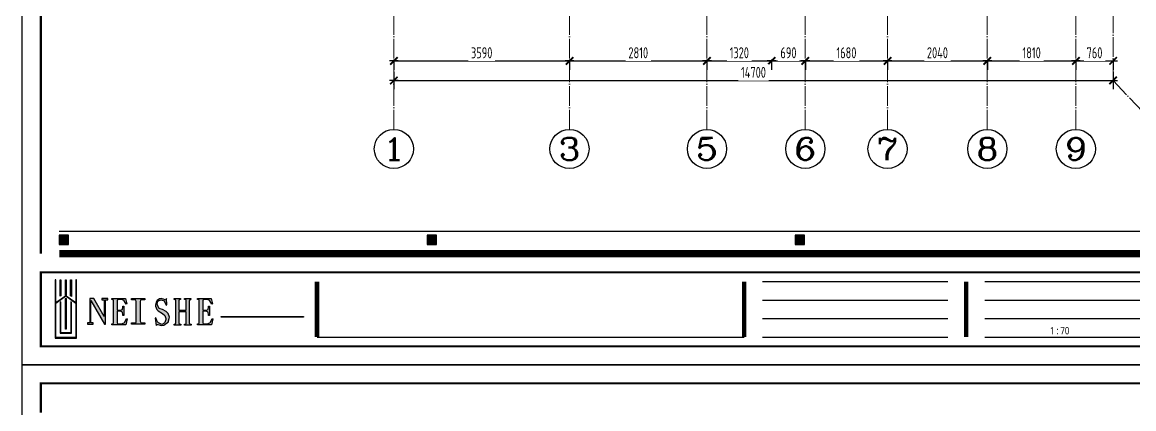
# Model space of a CAD drawing. Header units: inches. Extents: x -50945 to 250244, y -404780 to 18493.
# Drawn here: x 46715 to 69433, y -27357 to -19454 of the extents above; entities that cross this region are included whole.
import ezdxf
from ezdxf.enums import TextEntityAlignment as Align

# ---------------------------------------------------------------- set-up
doc = ezdxf.new("R2010")
doc.units = ezdxf.units.IN
doc.header["$MEASUREMENT"] = 0
doc.linetypes.add('DOTE', pattern=[2.42, 2, -0.2, 0.02, -0.2])
for name, color, linetype in [('0 @ 1 (1)', 7, 'Continuous'), ('15开关布置图-YJ', 2, 'Continuous'), ('AXIS', 1, 'Continuous'), ('AXIS_TEXT', 7, 'Continuous'), ('A图框', 7, 'Continuous'), ('D-ARCHI', 250, 'Continuous'), ('外标注', 50, 'Continuous')]:
    doc.layers.add(name, color=color, linetype=linetype)
doc.styles.add('05.YBC-内标注2.5', font='', dxfattribs={"width": 0.8, "height": 2.5})
doc.styles.add('_TCH_AXIS', font='COMPLEX', dxfattribs={"bigfont": 'GBCBIG'})
doc.styles.add('COMPLEX', font='COMPLEX')
doc.styles.add('HBA-DIMT', font='ARCHS.SHX', dxfattribs={"width": 0.8})
doc.styles.get('05.YBC-内标注2.5').set_extended_font_data('SimSun')
doc.dimstyles.new('HBA_40', dxfattribs={"dimscale": 50, "dimtxt": 2.5, "dimasz": 0.1, "dimexe": 2, "dimexo": 2.5, "dimgap": 0.6, "dimtad": 1, "dimdec": 0, "dimrnd": 5, "dimzin": 0, "dimtxsty": 'HBA-DIMT', "dimblk": 'HBA_DIMENSION_TICK', "dimblk1": 'HBA_DIMENSION_TICK', "dimblk2": 'HBA_DIMENSION_TICK', "dimcen": 0.125, "dimclrd": 44, "dimclre": 44, "dimclrt": 2, "dimadec": 0, "dimazin": 0, "dimtfac": 1, "dimtdec": 0, "dimtix": 1, "dimtmove": 1, "dimatfit": 3, "dimldrblk": 'HBA_Leader_Dot', "dimfxl": 0, "dimtvp": 1, "dimtfill": 1, "dimtolj": 1, "dimtzin": 0, "dimarcsym": 0})

# ---------------------------------------------------------------- blocks, each defined once
blk = doc.blocks.new('HBA_DIMENSION_TICK')
at = {"color": 0, "linetype": 'ByBlock'}
for p, q in [((-10, 0), (0, 0)), ((0, 0), (10, 0))]:
    blk.add_line(p, q, dxfattribs=at)
at = {"color": 50, "linetype": 'ByBlock'}
blk.add_solid([(-10, -7), (-7, -10), (7, 10), (10, 7)], dxfattribs=at)
blk = doc.blocks.new('*D91')
at = {"layer": 'Defpoints', "color": 0, "transparency": 16777216}
for p in [(54310, -19990), (57900, -19990), (57900, -20245)]:
    blk.add_point(p, dxfattribs=at)
at = {"layer": '外标注', "color": 44, "lineweight": -2, "transparency": 16777216}
for p, q in [((54310, -20215), (54310, -20425)), ((57900, -20215), (57900, -20425)), ((54319, -20245), (57891, -20245))]:
    blk.add_line(p, q, dxfattribs=at)
at = {"layer": '外标注', "color": 44, "lineweight": -2, "transparency": 16777216, "xscale": 9, "yscale": 9, "zscale": 9, "rotation": 180}
blk.add_blockref('HBA_DIMENSION_TICK', (54310, -20245), dxfattribs=at)
at = {"layer": '外标注', "color": 44, "lineweight": -2, "transparency": 16777216, "xscale": 9, "yscale": 9, "zscale": 9}
blk.add_blockref('HBA_DIMENSION_TICK', (57900, -20245), dxfattribs=at)
at = {"layer": '外标注', "color": 2, "transparency": 16777216, "insert": (56105, -20079), "char_height": 225, "attachment_point": 5, "style": 'HBA-DIMT', "bg_fill": 3, "box_fill_scale": 1.25, "bg_fill_color": 256, "bg_fill_true_color": 13158600, "bg_fill_transparency": 0}
blk.add_mtext('\\A1;3590', dxfattribs=at)
blk = doc.blocks.new('HBA_Leader_Dot')
at = {"color": 0, "linetype": 'ByBlock'}
blk.add_line((-5, 0), (-10, 0), dxfattribs=at)
at = {"color": 0, "linetype": 'ByBlock', "const_width": 5}
blk.add_lwpolyline([(-2.5, 0, 1), (2.5, 0, 1)], format="xyb", close=True, dxfattribs=at)
blk = doc.blocks.new('*D92')
at = {"layer": 'Defpoints', "color": 0, "transparency": 16777216}
for p in [(57900, -19990), (60710, -19990), (60710, -20245)]:
    blk.add_point(p, dxfattribs=at)
at = {"layer": '外标注', "color": 44, "lineweight": -2, "transparency": 16777216}
for p, q in [((57900, -20215), (57900, -20425)), ((60710, -20215), (60710, -20425)), ((57909, -20245), (60701, -20245))]:
    blk.add_line(p, q, dxfattribs=at)
at = {"layer": '外标注', "color": 44, "lineweight": -2, "transparency": 16777216, "xscale": 9, "yscale": 9, "zscale": 9, "rotation": 180}
blk.add_blockref('HBA_DIMENSION_TICK', (57900, -20245), dxfattribs=at)
at = {"layer": '外标注', "color": 44, "lineweight": -2, "transparency": 16777216, "xscale": 9, "yscale": 9, "zscale": 9}
blk.add_blockref('HBA_DIMENSION_TICK', (60710, -20245), dxfattribs=at)
at = {"layer": '外标注', "color": 2, "transparency": 16777216, "insert": (59305, -20079), "char_height": 225, "attachment_point": 5, "style": 'HBA-DIMT', "bg_fill": 3, "box_fill_scale": 1.25, "bg_fill_color": 256, "bg_fill_true_color": 13158600, "bg_fill_transparency": 0}
blk.add_mtext('\\A1;2810', dxfattribs=at)
blk = doc.blocks.new('*D93')
at = {"layer": 'Defpoints', "color": 0, "transparency": 16777216}
for p in [(60710, -19990), (62030, -19990), (62030, -20245)]:
    blk.add_point(p, dxfattribs=at)
at = {"layer": '外标注', "color": 44, "lineweight": -2, "transparency": 16777216}
for p, q in [((60710, -20215), (60710, -20425)), ((62030, -20215), (62030, -20425)), ((60719, -20245), (62021, -20245))]:
    blk.add_line(p, q, dxfattribs=at)
at = {"layer": '外标注', "color": 44, "lineweight": -2, "transparency": 16777216, "xscale": 9, "yscale": 9, "zscale": 9, "rotation": 180}
blk.add_blockref('HBA_DIMENSION_TICK', (60710, -20245), dxfattribs=at)
at = {"layer": '外标注', "color": 44, "lineweight": -2, "transparency": 16777216, "xscale": 9, "yscale": 9, "zscale": 9}
blk.add_blockref('HBA_DIMENSION_TICK', (62030, -20245), dxfattribs=at)
at = {"layer": '外标注', "color": 2, "transparency": 16777216, "insert": (61370, -20079), "char_height": 225, "attachment_point": 5, "style": 'HBA-DIMT', "bg_fill": 3, "box_fill_scale": 1.25, "bg_fill_color": 256, "bg_fill_true_color": 13158600, "bg_fill_transparency": 0}
blk.add_mtext('\\A1;1320', dxfattribs=at)
blk = doc.blocks.new('*D94')
at = {"layer": 'Defpoints', "color": 0, "transparency": 16777216}
for p in [(62030, -19990), (62720, -19990), (62720, -20245)]:
    blk.add_point(p, dxfattribs=at)
at = {"layer": '外标注', "color": 44, "lineweight": -2, "transparency": 16777216}
for p, q in [((62030, -20215), (62030, -20425)), ((62720, -20215), (62720, -20425)), ((62039, -20245), (62711, -20245))]:
    blk.add_line(p, q, dxfattribs=at)
at = {"layer": '外标注', "color": 44, "lineweight": -2, "transparency": 16777216, "xscale": 9, "yscale": 9, "zscale": 9, "rotation": 180}
blk.add_blockref('HBA_DIMENSION_TICK', (62030, -20245), dxfattribs=at)
at = {"layer": '外标注', "color": 44, "lineweight": -2, "transparency": 16777216, "xscale": 9, "yscale": 9, "zscale": 9}
blk.add_blockref('HBA_DIMENSION_TICK', (62720, -20245), dxfattribs=at)
at = {"layer": '外标注', "color": 2, "transparency": 16777216, "insert": (62375, -20079), "char_height": 225, "attachment_point": 5, "style": 'HBA-DIMT', "bg_fill": 3, "box_fill_scale": 1.25, "bg_fill_color": 256, "bg_fill_true_color": 13158600, "bg_fill_transparency": 0}
blk.add_mtext('\\A1;690', dxfattribs=at)
blk = doc.blocks.new('*D95')
at = {"layer": 'Defpoints', "color": 0, "transparency": 16777216}
for p in [(62720, -19990), (64400, -19990), (64400, -20245)]:
    blk.add_point(p, dxfattribs=at)
at = {"layer": '外标注', "color": 44, "lineweight": -2, "transparency": 16777216}
for p, q in [((62720, -20215), (62720, -20425)), ((64400, -20215), (64400, -20425)), ((62729, -20245), (64391, -20245))]:
    blk.add_line(p, q, dxfattribs=at)
at = {"layer": '外标注', "color": 44, "lineweight": -2, "transparency": 16777216, "xscale": 9, "yscale": 9, "zscale": 9, "rotation": 180}
blk.add_blockref('HBA_DIMENSION_TICK', (62720, -20245), dxfattribs=at)
at = {"layer": '外标注', "color": 44, "lineweight": -2, "transparency": 16777216, "xscale": 9, "yscale": 9, "zscale": 9}
blk.add_blockref('HBA_DIMENSION_TICK', (64400, -20245), dxfattribs=at)
at = {"layer": '外标注', "color": 2, "transparency": 16777216, "insert": (63560, -20079), "char_height": 225, "attachment_point": 5, "style": 'HBA-DIMT', "bg_fill": 3, "box_fill_scale": 1.25, "bg_fill_color": 256, "bg_fill_true_color": 13158600, "bg_fill_transparency": 0}
blk.add_mtext('\\A1;1680', dxfattribs=at)
blk = doc.blocks.new('*D96')
at = {"layer": 'Defpoints', "color": 0, "transparency": 16777216}
for p in [(64400, -19990), (66440, -19990), (66440, -20245)]:
    blk.add_point(p, dxfattribs=at)
at = {"layer": '外标注', "color": 44, "lineweight": -2, "transparency": 16777216}
for p, q in [((64400, -20215), (64400, -20425)), ((66440, -20215), (66440, -20425)), ((64409, -20245), (66431, -20245))]:
    blk.add_line(p, q, dxfattribs=at)
at = {"layer": '外标注', "color": 44, "lineweight": -2, "transparency": 16777216, "xscale": 9, "yscale": 9, "zscale": 9, "rotation": 180}
blk.add_blockref('HBA_DIMENSION_TICK', (64400, -20245), dxfattribs=at)
at = {"layer": '外标注', "color": 44, "lineweight": -2, "transparency": 16777216, "xscale": 9, "yscale": 9, "zscale": 9}
blk.add_blockref('HBA_DIMENSION_TICK', (66440, -20245), dxfattribs=at)
at = {"layer": '外标注', "color": 2, "transparency": 16777216, "insert": (65420, -20079), "char_height": 225, "attachment_point": 5, "style": 'HBA-DIMT', "bg_fill": 3, "box_fill_scale": 1.25, "bg_fill_color": 256, "bg_fill_true_color": 13158600, "bg_fill_transparency": 0}
blk.add_mtext('\\A1;2040', dxfattribs=at)
blk = doc.blocks.new('*D97')
at = {"layer": 'Defpoints', "color": 0, "transparency": 16777216}
for p in [(66440, -19990), (68250, -19990), (68250, -20245)]:
    blk.add_point(p, dxfattribs=at)
at = {"layer": '外标注', "color": 44, "lineweight": -2, "transparency": 16777216}
for p, q in [((66440, -20215), (66440, -20425)), ((68250, -20215), (68250, -20425)), ((66449, -20245), (68241, -20245))]:
    blk.add_line(p, q, dxfattribs=at)
at = {"layer": '外标注', "color": 44, "lineweight": -2, "transparency": 16777216, "xscale": 9, "yscale": 9, "zscale": 9, "rotation": 180}
blk.add_blockref('HBA_DIMENSION_TICK', (66440, -20245), dxfattribs=at)
at = {"layer": '外标注', "color": 44, "lineweight": -2, "transparency": 16777216, "xscale": 9, "yscale": 9, "zscale": 9}
blk.add_blockref('HBA_DIMENSION_TICK', (68250, -20245), dxfattribs=at)
at = {"layer": '外标注', "color": 2, "transparency": 16777216, "insert": (67345, -20079), "char_height": 225, "attachment_point": 5, "style": 'HBA-DIMT', "bg_fill": 3, "box_fill_scale": 1.25, "bg_fill_color": 256, "bg_fill_true_color": 13158600, "bg_fill_transparency": 0}
blk.add_mtext('\\A1;1810', dxfattribs=at)
blk = doc.blocks.new('*D98')
at = {"layer": 'Defpoints', "color": 0, "transparency": 16777216}
for p in [(68250, -19990), (69010, -19990), (69010, -20245)]:
    blk.add_point(p, dxfattribs=at)
at = {"layer": '外标注', "color": 44, "lineweight": -2, "transparency": 16777216}
for p, q in [((68250, -20215), (68250, -20425)), ((69010, -20215), (69010, -20425)), ((68259, -20245), (69001, -20245))]:
    blk.add_line(p, q, dxfattribs=at)
at = {"layer": '外标注', "color": 44, "lineweight": -2, "transparency": 16777216, "xscale": 9, "yscale": 9, "zscale": 9, "rotation": 180}
blk.add_blockref('HBA_DIMENSION_TICK', (68250, -20245), dxfattribs=at)
at = {"layer": '外标注', "color": 44, "lineweight": -2, "transparency": 16777216, "xscale": 9, "yscale": 9, "zscale": 9}
blk.add_blockref('HBA_DIMENSION_TICK', (69010, -20245), dxfattribs=at)
at = {"layer": '外标注', "color": 2, "transparency": 16777216, "insert": (68630, -20079), "char_height": 225, "attachment_point": 5, "style": 'HBA-DIMT', "bg_fill": 3, "box_fill_scale": 1.25, "bg_fill_color": 256, "bg_fill_true_color": 13158600, "bg_fill_transparency": 0}
blk.add_mtext('\\A1;760', dxfattribs=at)
blk = doc.blocks.new('*D99')
at = {"layer": 'Defpoints', "color": 0, "transparency": 16777216}
for p in [(54310, -20245), (69010, -20245), (69010, -20645)]:
    blk.add_point(p, dxfattribs=at)
at = {"layer": '外标注', "color": 44, "lineweight": -2, "transparency": 16777216}
for p, q in [((54310, -20470), (54310, -20825)), ((54319, -20645), (69001, -20645)), ((69010, -20470), (69010, -20825))]:
    blk.add_line(p, q, dxfattribs=at)
at = {"layer": '外标注', "color": 44, "lineweight": -2, "transparency": 16777216, "xscale": 9, "yscale": 9, "zscale": 9, "rotation": 180}
blk.add_blockref('HBA_DIMENSION_TICK', (54310, -20645), dxfattribs=at)
at = {"layer": '外标注', "color": 44, "lineweight": -2, "transparency": 16777216, "xscale": 9, "yscale": 9, "zscale": 9}
blk.add_blockref('HBA_DIMENSION_TICK', (69010, -20645), dxfattribs=at)
at = {"layer": '外标注', "color": 2, "transparency": 16777216, "insert": (61660, -20479), "char_height": 225, "attachment_point": 5, "style": 'HBA-DIMT', "bg_fill": 3, "box_fill_scale": 1.25, "bg_fill_color": 256, "bg_fill_true_color": 13158600, "bg_fill_transparency": 0}
blk.add_mtext('\\A1;14700', dxfattribs=at)
blk = doc.blocks.new('_AXISO')
blk.add_circle((0, 0), 0.5)
at = {"layer": 'AXIS_TEXT', "style": 'COMPLEX', "width": 1.041667}
blk.add_attdef('A', text='', height=0.56, dxfattribs=at).set_placement((-0.25, -0.28), (0.25, -0.28), align=Align.FIT)
blk = doc.blocks.new('gegwe')
h = blk.add_hatch(color=9)
h.paths.add_polyline_path([(189652, -49616), (189652, -49028), (189629, -49028), (189629, -49617), (189269, -49867), (189269, -49028), (189267, -49028), (189246, -49028), (189246, -51182), (190039, -51182), (190039, -49027), (190014, -49027), (190014, -49865), (190014, -49868)])
h.paths.add_polyline_path([(190014, -49898), (190014, -51161), (189269, -51161), (189269, -49898), (189642, -49636)], flags=16)
h.paths.add_polyline_path([(189641, -49706), (189653, -49716), (189653, -50844), (189629, -50844), (189629, -49716)], flags=0)
h.paths.add_polyline_path([(189825, -49834), (189847, -49852), (189847, -51000), (189439, -51000), (189439, -49849), (189461, -49834), (189461, -50979), (189825, -50979)], flags=0)
h.paths.add_polyline_path([(189439, -49636), (189459, -49620), (189459, -49028), (189439, -49028)], flags=17)
h.paths.add_polyline_path([(189822, -49620), (189847, -49637), (189847, -49027), (189822, -49027)])
at = {"color": 9}
for points in [[(189267, -49028), (189246, -49028), (189246, -51182), (190039, -51182), (190039, -49027), (190014, -49027), (190014, -49865), (190014, -49868)], [(189269, -49867), (189269, -49028), (189267, -49028)], [(189269, -49867), (189629, -49617), (189629, -49028)], [(189439, -49028), (189459, -49028), (189459, -49620), (189439, -49636), (189439, -49028)], [(189629, -49028), (189650, -49028), (189652, -49028), (189652, -49616), (190014, -49868)], [(190014, -49898), (189642, -49636), (189269, -49898)], [(190014, -49898), (190014, -51161), (189269, -51161), (189269, -49898)], [(189439, -49849), (189439, -51000), (189847, -51000), (189847, -49852), (189825, -49834), (189825, -50979), (189461, -50979), (189461, -49834), (189461, -49834), (189439, -49849)], [(189641, -49706), (189653, -49716), (189653, -50844), (189629, -50844), (189629, -49716), (189641, -49706)]]:
    blk.add_lwpolyline(points, dxfattribs=at)
blk.add_lwpolyline([(189822, -49027), (189842, -49027), (189847, -49027), (189847, -49637), (189822, -49620), (189822, -49027)], close=True, dxfattribs=at)
blk = doc.blocks.new('gegeg')
at = {"layer": 'A图框'}
h = blk.add_hatch(color=256, dxfattribs=at)
h.dxf.hatch_style = 1
h.paths.add_polyline_path([(133887, -57733), (134062, -57733), (134062, -57558), (133887, -57558)])
h = blk.add_hatch(color=256, dxfattribs=at)
h.dxf.hatch_style = 1
h.paths.add_polyline_path([(140844, -57733), (141019, -57733), (141019, -57558), (140844, -57558)])
h = blk.add_hatch(color=256, dxfattribs=at)
h.dxf.hatch_style = 1
h.paths.add_polyline_path([(147800, -57733), (147975, -57733), (147975, -57558), (147800, -57558)])
for points in [[(134739, -58777), (134739, -59093), (134540, -58756), (134463, -58756), (134463, -59217), (134420, -59217), (134420, -59237), (134529, -59237), (134529, -59217), (134483, -59217), (134483, -58794), (134745, -59237), (134761, -59237), (134761, -58777), (134804, -58777), (134804, -58756), (134693, -58756), (134693, -58777)], [(134914, -59212), (134909, -59229), (134893, -59235), (134879, -59235), (134879, -59253), (135145, -59253), (135170, -59139), (135158, -59133), (135153, -59151), (135121, -59209), (135116, -59214), (135061, -59235), (135000, -59235), (134986, -59229), (134980, -59212), (134980, -58994), (135047, -58994), (135082, -59011), (135091, -59061), (135091, -59073), (135105, -59073), (135105, -58901), (135091, -58901), (135091, -58919), (135082, -58962), (135047, -58977), (134980, -58977), (134980, -58796), (134986, -58779), (135000, -58774), (135065, -58773), (135114, -58794), (135151, -58861), (135163, -58855), (135137, -58756), (134881, -58756), (134881, -58773), (134893, -58773), (134909, -58779), (134914, -58797)], [(135417, -58811), (135426, -58787), (135445, -58779), (135506, -58779), (135506, -58756), (135256, -58756), (135256, -58779), (135317, -58779), (135338, -58787), (135344, -58810), (135344, -59182), (135339, -59205), (135316, -59213), (135256, -59213), (135256, -59237), (135506, -59237), (135506, -59213), (135446, -59213), (135427, -59206), (135417, -59182)], [(135837, -59038), (135882, -59078), (135903, -59132), (135902, -59152), (135881, -59208), (135872, -59220), (135825, -59243), (135813, -59242), (135761, -59214), (135741, -59189), (135716, -59118), (135702, -59123), (135721, -59263), (135737, -59248), (135751, -59243), (135823, -59263), (135863, -59257), (135916, -59223), (135949, -59199), (135968, -59131), (135971, -59105), (135945, -59040), (135909, -59002), (135837, -58960), (135798, -58947), (135768, -58935), (135738, -58864), (135753, -58809), (135762, -58797), (135809, -58778), (135816, -58777), (135869, -58797), (135880, -58811), (135910, -58880), (135922, -58873), (135912, -58756), (135903, -58771), (135889, -58777), (135860, -58765), (135816, -58756), (135782, -58762), (135736, -58794), (135724, -58813), (135707, -58877), (135707, -58896), (135730, -58964), (135755, -58986)], [(136289, -59003), (136289, -59216), (136284, -59234), (136268, -59240), (136256, -59240), (136256, -59258), (136379, -59258), (136379, -59240), (136367, -59240), (136353, -59234), (136346, -59218), (136346, -58797), (136353, -58780), (136367, -58774), (136377, -58774), (136377, -58756), (136258, -58756), (136258, -58774), (136268, -58774), (136284, -58780), (136289, -58797), (136289, -58975), (136150, -58975), (136150, -58797), (136157, -58780), (136172, -58774), (136180, -58774), (136180, -58756), (136062, -58756), (136062, -58774), (136072, -58774), (136088, -58780), (136093, -58797), (136093, -59216), (136088, -59234), (136072, -59240), (136060, -59240), (136060, -59258), (136183, -59258), (136183, -59240), (136171, -59240), (136157, -59235), (136150, -59217), (136150, -59003)], [(136534, -59212), (136530, -59229), (136514, -59235), (136499, -59235), (136499, -59253), (136765, -59253), (136791, -59139), (136779, -59133), (136774, -59151), (136742, -59209), (136736, -59214), (136681, -59235), (136621, -59235), (136607, -59229), (136600, -59212), (136600, -58994), (136667, -58994), (136702, -59011), (136711, -59061), (136711, -59073), (136725, -59073), (136725, -58901), (136711, -58901), (136711, -58919), (136702, -58962), (136668, -58977), (136600, -58977), (136600, -58796), (136606, -58779), (136620, -58774), (136686, -58773), (136734, -58794), (136771, -58861), (136783, -58855), (136758, -58756), (136502, -58756), (136502, -58773), (136513, -58773), (136530, -58779), (136534, -58797)], [(138503, -59104), (138503, -59096), (136951, -59096), (136951, -59104)]]:
    blk.add_hatch(color=256, dxfattribs=at).paths.add_polyline_path(points)
for p, q in [((133887, -57482), (161887, -57482)), ((147184, -58433), (150684, -58433)), ((151384, -58433), (154884, -58433)), ((147184, -58783), (150684, -58783)), ((151384, -58783), (154884, -58783)), ((147184, -59133), (150684, -59133)), ((151384, -59133), (154884, -59133)), ((138761, -59483), (146834, -59483)), ((147184, -59483), (150684, -59483)), ((151384, -59483), (154884, -59483))]:
    blk.add_line(p, q, dxfattribs=at)
for points in [[(162587, -39218), (162587, -60008), (133187, -60008), (133187, -39218)], [(134062, -57558), (133887, -57558), (133887, -57733), (134062, -57733)], [(141019, -57558), (140844, -57558), (140844, -57733), (141019, -57733)], [(147975, -57558), (147800, -57558), (147800, -57733), (147975, -57733)], [(134739, -58777), (134739, -59093), (134540, -58756), (134463, -58756), (134463, -59217), (134420, -59217), (134420, -59237), (134529, -59237), (134529, -59217), (134483, -59217), (134483, -58794), (134745, -59237), (134761, -59237), (134761, -58777), (134804, -58777), (134804, -58756), (134693, -58756), (134693, -58777), (134739, -58777)], [(135256, -58756), (135506, -58756), (135506, -58779), (135445, -58779), (135426, -58787), (135417, -58811), (135417, -59182), (135427, -59206), (135446, -59213), (135506, -59213), (135506, -59237), (135256, -59237), (135256, -59213), (135316, -59213), (135339, -59205), (135344, -59182), (135344, -58810), (135338, -58787), (135317, -58779), (135256, -58779), (135256, -58756)], [(136951, -59096), (138503, -59096), (138503, -59104), (136951, -59104)]]:
    blk.add_lwpolyline(points, close=True, dxfattribs=at)
for points, const_width in [([(133537, -40125), (133537, -39568), (162237, -39568), (162237, -57908)], 42), ([(133537, -57908), (133537, -42755)], 42), ([(161887, -57908), (133887, -57908)], 140), ([(138761, -58433), (138761, -59483)], 84), ([(146834, -58433), (146834, -59483)], 84), ([(151034, -58433), (151034, -59483)], 84)]:
    blk.add_lwpolyline(points, dxfattribs=dict(at, const_width=const_width))
at = {"layer": 'A图框', "const_width": 42}
blk.add_lwpolyline([(133537, -58258), (162237, -58258), (162237, -59658), (133537, -59658)], close=True, dxfattribs=at)
at = {"layer": 'A图框'}
for points in [[(134882, -58756), (135137, -58756), (135163, -58855), (135151, -58861), (135116, -58798), (135112, -58793), (135065, -58773), (135000, -58774), (134986, -58779), (134980, -58796), (134980, -58977), (135047, -58977), (135082, -58962), (135091, -58919), (135091, -58901), (135105, -58901), (135105, -59073), (135091, -59073), (135091, -59061), (135082, -59011), (135047, -58994), (134980, -58994), (134980, -59212), (134986, -59229), (135000, -59235), (135061, -59235), (135116, -59214), (135121, -59209), (135153, -59151), (135158, -59133), (135170, -59139), (135145, -59253), (134879, -59253), (134879, -59235), (134893, -59235), (134909, -59229), (134914, -59212), (134914, -58797), (134909, -58779), (134893, -58773), (134881, -58773), (134881, -58756)], [(135910, -58880), (135922, -58873), (135912, -58756), (135903, -58771), (135889, -58777), (135860, -58765), (135816, -58756), (135782, -58762), (135736, -58794), (135724, -58813), (135707, -58877), (135707, -58896), (135730, -58964), (135755, -58986), (135837, -59038), (135882, -59078), (135903, -59132), (135902, -59152), (135881, -59208), (135872, -59220), (135825, -59243), (135813, -59242), (135761, -59214), (135741, -59189), (135716, -59118), (135702, -59123), (135721, -59263), (135737, -59248), (135751, -59243), (135823, -59263), (135863, -59257), (135916, -59223), (135949, -59199), (135968, -59131), (135971, -59105), (135945, -59040), (135909, -59002), (135837, -58960), (135798, -58947), (135768, -58935), (135738, -58864), (135753, -58809), (135762, -58797), (135809, -58778), (135816, -58777), (135869, -58797), (135880, -58811), (135910, -58880)], [(136258, -58756), (136377, -58756), (136377, -58774), (136367, -58774), (136353, -58780), (136346, -58797), (136346, -59218), (136353, -59234), (136367, -59240), (136379, -59240), (136379, -59258), (136256, -59258), (136256, -59240), (136268, -59240), (136284, -59234), (136289, -59216), (136289, -59003), (136150, -59003), (136150, -59217), (136157, -59235), (136171, -59240), (136183, -59240), (136183, -59258), (136060, -59258), (136060, -59240), (136072, -59240), (136088, -59234), (136093, -59216), (136093, -58797), (136088, -58780), (136072, -58774), (136062, -58774), (136062, -58756), (136180, -58756), (136180, -58774), (136172, -58774), (136157, -58780), (136150, -58797), (136150, -58975), (136289, -58975), (136289, -58797), (136284, -58780), (136268, -58774), (136258, -58774), (136258, -58756)], [(136502, -58756), (136758, -58756), (136783, -58855), (136771, -58861), (136736, -58798), (136732, -58793), (136686, -58773), (136620, -58774), (136606, -58779), (136600, -58796), (136600, -58977), (136668, -58977), (136702, -58962), (136711, -58919), (136711, -58901), (136725, -58901), (136725, -59073), (136711, -59073), (136711, -59061), (136702, -59011), (136667, -58994), (136600, -58994), (136600, -59212), (136607, -59229), (136621, -59235), (136681, -59235), (136736, -59214), (136742, -59209), (136774, -59151), (136779, -59133), (136791, -59139), (136765, -59253), (136499, -59253), (136499, -59235), (136514, -59235), (136530, -59229), (136534, -59212), (136534, -58797), (136530, -58779), (136513, -58773), (136502, -58773), (136502, -58756)]]:
    blk.add_lwpolyline(points, dxfattribs=at)
at = {"layer": '15开关布置图-YJ', "color": 2, "xscale": 0.5119999999988067, "yscale": 0.5119999999988067, "zscale": 0.5119999999988067}
blk.add_blockref('gegwe', (36914, -33299), dxfattribs=at)
at = {"layer": '0 @ 1 (1)', "insert": (152579, -59363), "char_height": 175, "width": 3199.54, "attachment_point": 4, "style": '05.YBC-内标注2.5'}
blk.add_mtext('{\\fMicrosoft YaHei|b0|i0|c134|p34;\\H0.8x; 1 : 70}', dxfattribs=at)

msp = doc.modelspace()

# ---------------------------------------------------------------- block references
at = {"layer": '15开关布置图-YJ', "color": 2, "xscale": 1.081091401797356, "yscale": 1.081091401797356, "zscale": 1.081091401797356}
msp.add_blockref('gegeg', (-97273.12, 15939.54), dxfattribs=at)
at = {"layer": 'AXIS'}
ref = msp.add_blockref('_AXISO', (54309.86, -22045.12), dxfattribs=dict(at, xscale=800, yscale=800, zscale=800))
ref.add_attrib('A', '1', dxfattribs={"layer": 'AXIS_TEXT', "height": 452.55, "style": '_TCH_AXIS', "width": 2.333333}).set_placement((54083.59, -22271.39), (54536.14, -22271.39), align=Align.FIT)
ref = msp.add_blockref('_AXISO', (57899.56, -22045.12), dxfattribs=dict(at, xscale=800, yscale=800, zscale=800))
ref.add_attrib('A', '3', dxfattribs={"layer": 'AXIS_TEXT', "height": 452.55, "style": '_TCH_AXIS', "width": 1.5}).set_placement((57673.29, -22271.39), (58125.84, -22271.39), align=Align.FIT)
ref = msp.add_blockref('_AXISO', (60709.56, -22045.12), dxfattribs=dict(at, xscale=800, yscale=800, zscale=800))
ref.add_attrib('A', '5', dxfattribs={"layer": 'AXIS_TEXT', "height": 452.55, "style": '_TCH_AXIS', "width": 1.5}).set_placement((60483.29, -22271.39), (60935.84, -22271.39), align=Align.FIT)
ref = msp.add_blockref('_AXISO', (62719.56, -22045.12), dxfattribs=dict(at, xscale=800, yscale=800, zscale=800))
ref.add_attrib('A', '6', dxfattribs={"layer": 'AXIS_TEXT', "height": 452.55, "style": '_TCH_AXIS', "width": 1.5}).set_placement((62493.29, -22271.39), (62945.84, -22271.39), align=Align.FIT)
ref = msp.add_blockref('_AXISO', (64399.56, -22045.12), dxfattribs=dict(at, xscale=800, yscale=800, zscale=800))
ref.add_attrib('A', '7', dxfattribs={"layer": 'AXIS_TEXT', "height": 452.55, "style": '_TCH_AXIS', "width": 1.5}).set_placement((64173.29, -22271.39), (64625.84, -22271.39), align=Align.FIT)
ref = msp.add_blockref('_AXISO', (66439.56, -22045.12), dxfattribs=dict(at, xscale=800, yscale=800, zscale=800))
ref.add_attrib('A', '8', dxfattribs={"layer": 'AXIS_TEXT', "height": 452.55, "style": '_TCH_AXIS', "width": 1.5}).set_placement((66213.29, -22271.39), (66665.84, -22271.39), align=Align.FIT)
ref = msp.add_blockref('_AXISO', (68249.86, -22045.12), dxfattribs=dict(at, xscale=800, yscale=800, zscale=800))
ref.add_attrib('A', '9', dxfattribs={"layer": 'AXIS_TEXT', "height": 452.55, "style": '_TCH_AXIS', "width": 1.5}).set_placement((68023.59, -22271.39), (68476.14, -22271.39), align=Align.FIT)

# ---------------------------------------------------------------- dimensions: what is measured, and where the dimension line sits
at = {"layer": '外标注'}
dim = msp.add_linear_dim(base=(57899.56, -20245.12), p1=(54309.86, -19990.08), p2=(57899.56, -19990.08), dimstyle='HBA_40', override={"dimscale": 90, "dimfxl": 200, "dimfxlon": 1}, dxfattribs=at)
dim.commit()
dim.dimension.update_dxf_attribs({"geometry": '*D91', "text_midpoint": (56104.71, -20078.62)})

# ---------------------------------------------------------------- next in the draw order: dimensions: what is measured, and where the dimension line sits
dim = msp.add_linear_dim(base=(60709.56, -20245.12), p1=(57899.56, -19990.08), p2=(60709.56, -19990.08), dimstyle='HBA_40', override={"dimscale": 90, "dimfxl": 200, "dimfxlon": 1}, dxfattribs=at)
dim.commit()
dim.dimension.update_dxf_attribs({"geometry": '*D92', "text_midpoint": (59304.56, -20078.62)})

# ---------------------------------------------------------------- next in the draw order: dimensions: what is measured, and where the dimension line sits
dim = msp.add_linear_dim(base=(62029.56, -20245.12), p1=(60709.56, -19990.08), p2=(62029.56, -19990.08), dimstyle='HBA_40', override={"dimscale": 90, "dimfxl": 200, "dimfxlon": 1}, dxfattribs=at)
dim.commit()
dim.dimension.update_dxf_attribs({"geometry": '*D93', "text_midpoint": (61369.56, -20078.62)})

# ---------------------------------------------------------------- next in the draw order: dimensions: what is measured, and where the dimension line sits
dim = msp.add_linear_dim(base=(62719.56, -20245.12), p1=(62029.56, -19990.08), p2=(62719.56, -19990.08), dimstyle='HBA_40', override={"dimscale": 90, "dimfxl": 200, "dimfxlon": 1}, dxfattribs=at)
dim.commit()
dim.dimension.update_dxf_attribs({"geometry": '*D94', "text_midpoint": (62374.56, -20078.62)})

# ---------------------------------------------------------------- next in the draw order: dimensions: what is measured, and where the dimension line sits
dim = msp.add_linear_dim(base=(64399.56, -20245.12), p1=(62719.56, -19990.08), p2=(64399.56, -19990.08), dimstyle='HBA_40', override={"dimscale": 90, "dimfxl": 200, "dimfxlon": 1}, dxfattribs=at)
dim.commit()
dim.dimension.update_dxf_attribs({"geometry": '*D95', "text_midpoint": (63559.56, -20078.62)})

# ---------------------------------------------------------------- next in the draw order: dimensions: what is measured, and where the dimension line sits
dim = msp.add_linear_dim(base=(66439.56, -20245.12), p1=(64399.56, -19990.08), p2=(66439.56, -19990.08), dimstyle='HBA_40', override={"dimscale": 90, "dimfxl": 200, "dimfxlon": 1}, dxfattribs=at)
dim.commit()
dim.dimension.update_dxf_attribs({"geometry": '*D96', "text_midpoint": (65419.56, -20078.62)})

# ---------------------------------------------------------------- next in the draw order: dimensions: what is measured, and where the dimension line sits
dim = msp.add_linear_dim(base=(68249.86, -20245.12), p1=(66439.56, -19990.08), p2=(68249.86, -19990.08), dimstyle='HBA_40', override={"dimscale": 90, "dimfxl": 200, "dimfxlon": 1}, dxfattribs=at)
dim.commit()
dim.dimension.update_dxf_attribs({"geometry": '*D97', "text_midpoint": (67344.71, -20078.62)})

# ---------------------------------------------------------------- next in the draw order: dimensions: what is measured, and where the dimension line sits
dim = msp.add_linear_dim(base=(69009.86, -20245.12), p1=(68249.86, -19990.08), p2=(69009.86, -19990.08), dimstyle='HBA_40', override={"dimscale": 90, "dimfxl": 200, "dimfxlon": 1}, dxfattribs=at)
dim.commit()
dim.dimension.update_dxf_attribs({"geometry": '*D98', "text_midpoint": (68629.86, -20078.62)})

# ---------------------------------------------------------------- next in the draw order: dimensions: what is measured, and where the dimension line sits
dim = msp.add_linear_dim(base=(69009.86, -20645.12), p1=(54309.86, -20245.12), p2=(69009.86, -20245.12), dimstyle='HBA_40', override={"dimscale": 90, "dimfxl": 200, "dimfxlon": 1}, dxfattribs=at)
dim.commit()
dim.dimension.update_dxf_attribs({"geometry": '*D99', "text_midpoint": (61659.86, -20478.62)})

# ---------------------------------------------------------------- next in the draw order: linework, layer by layer
at = {"layer": 'D-ARCHI', "color": 251, "linetype": 'DOTE', "lineweight": 5, "ltscale": 200}
for p, q in [((54309.86, -21645.12), (54309.86, -6696.54)), ((62719.56, -21645.12), (62719.56, -6696.54)), ((64399.56, -21645.12), (64399.56, -6696.54)), ((69009.86, -20645.12), (69009.86, -6696.54)), ((68249.86, -21645.12), (68249.86, -14116.79)), ((57899.56, -21645.12), (57899.56, -15316.79)), ((60709.56, -21645.12), (60709.56, -15316.79)), ((66439.56, -21645.12), (66439.56, -15316.79)), ((69009.86, -20647.62), (69954.53, -21645.12))]:
    msp.add_line(p, q, dxfattribs=at)

# ---------------------------------------------------------------- next in the draw order: block references
at = {"layer": '15开关布置图-YJ', "color": 2, "xscale": 1.081091401797356, "yscale": 1.081091401797356, "zscale": 1.081091401797356}
msp.add_blockref('gegeg', (-97273.12, 38415.43), dxfattribs=at)

doc.saveas('drawing.dxf')
